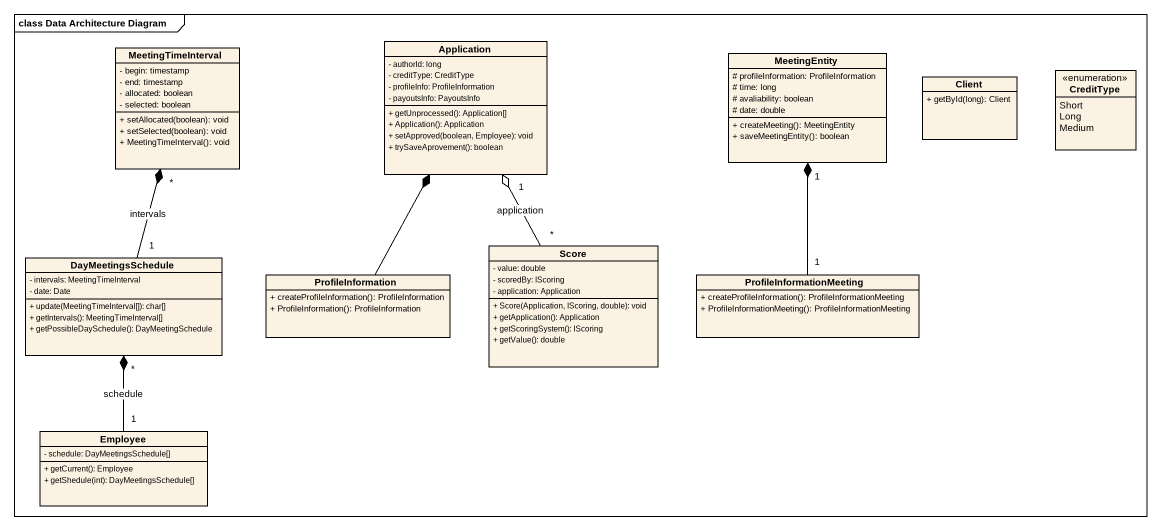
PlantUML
@startuml
mainframe class Data Architecture Diagram
hide circle
hide empty members
skinparam classAttributeIconSize 0
class Application {
  - authorId: long
  - creditType: CreditType
  - profileInfo: ProfileInformation
  - payoutsInfo: PayoutsInfo
  + getUnprocessed(): Application[]
  + Application(): Application
  + setApproved(boolean, Employee): void
  + trySaveAprovement(): boolean
}
class MeetingTimeInterval {
  - begin: timestamp
  - end: timestamp
  - allocated: boolean
  - selected: boolean
  + setAllocated(boolean): void
  + setSelected(boolean): void
  + MeetingTimeInterval(): void
}
class MeetingEntity {
  # profileInformation: ProfileInformation
  # time: long
  # avaliability: boolean
  # date: double
  + createMeeting(): MeetingEntity
  + saveMeetingEntity(): boolean
}
class Client {
  + getById(long): Client
}
enum CreditType {
  Short
  Long
  Medium
}
class DayMeetingsSchedule {
  - intervals: MeetingTimeInterval
  - date: Date
  + update(MeetingTimeInterval[]): char[]
  + getIntervals(): MeetingTimeInterval[]
  + getPossibleDaySchedule(): DayMeetingSchedule
}
class ProfileInformation {
  + createProfileInformation(): ProfileInformation
  + ProfileInformation(): ProfileInformation
}
class Score {
  - value: double
  - scoredBy: IScoring
  - application: Application
  + Score(Application, IScoring, double): void
  + getApplication(): Application
  + getScoringSystem(): IScoring
  + getValue(): double
}
class ProfileInformationMeeting {
  + createProfileInformation(): ProfileInformationMeeting
  + ProfileInformationMeeting(): ProfileInformationMeeting
}
class Employee {
  - schedule: DayMeetingsSchedule[]
  + getCurrent(): Employee
  + getShedule(int): DayMeetingsSchedule[]
}
DayMeetingsSchedule "1" -up-* "*" MeetingTimeInterval : intervals
ProfileInformation -up-* Application
Score "*" -up-o "1" Application : application
ProfileInformationMeeting "1" -up-* "1" MeetingEntity
Employee "1" -up-* "*" DayMeetingsSchedule : schedule
@enduml
